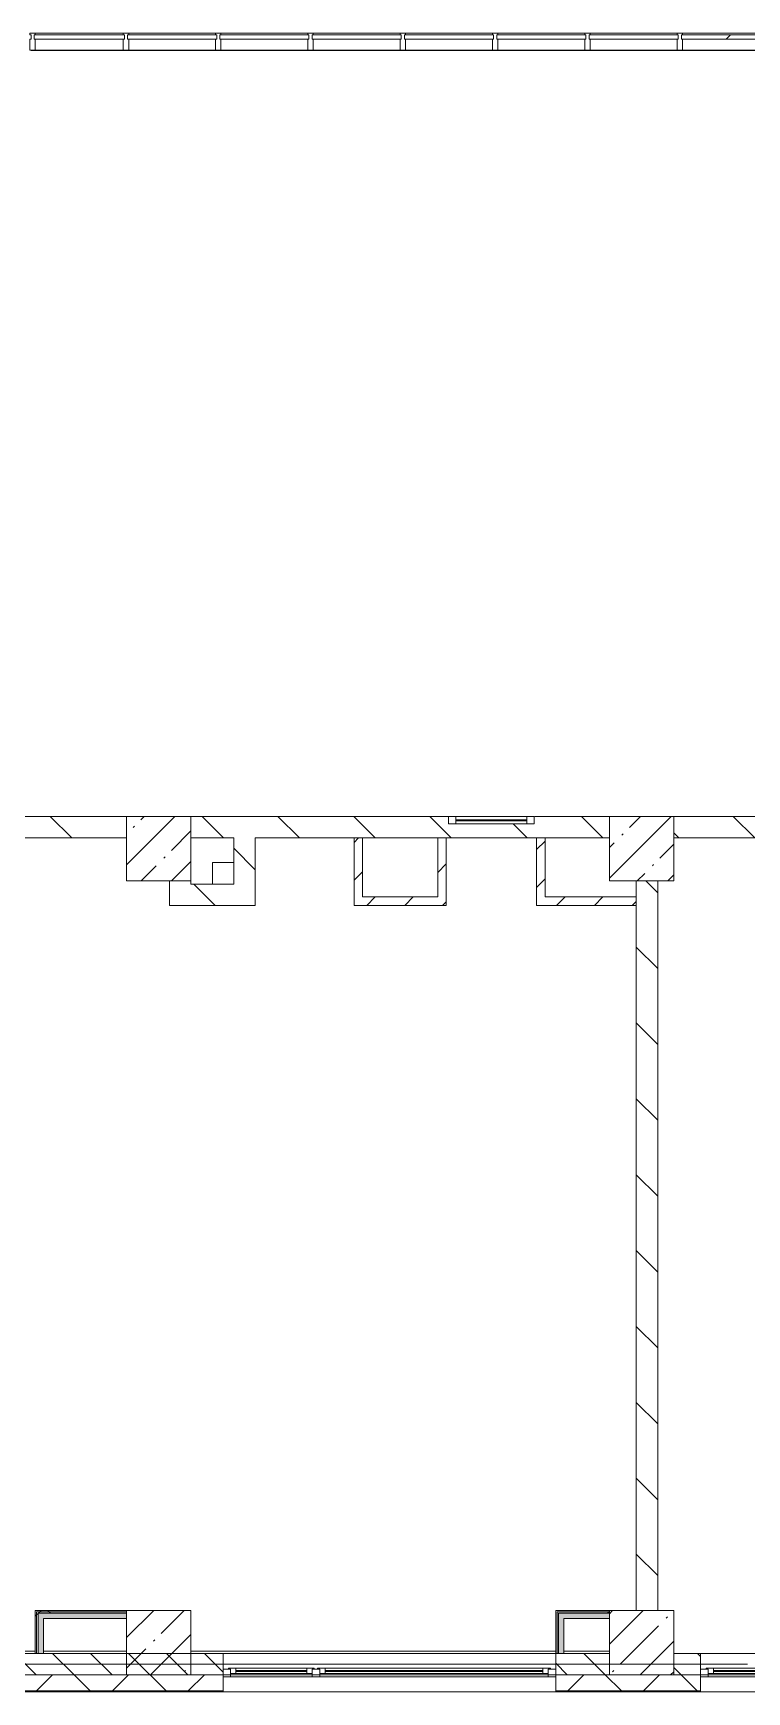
# Model space of a CAD drawing. Header units: millimetres. Extents: x -6228 to 201956, y -8553 to 30426.
# Drawn here: x 6790 to 13440, y -258 to 15200 of the extents above; entities that cross this region are included whole.
import ezdxf

# ---------------------------------------------------------------- set-up
doc = ezdxf.new("R2010")
doc.units = ezdxf.units.MM
doc.linetypes.add('Осевая', pattern=[15875, 3175, -2381.25, 7937.5, -2381.25])
doc.layers.add('A-FLOR-1', color=7, linetype='Continuous', lineweight=5, true_color=0xaaaaaa)
doc.layers.add('I-WALL-1', color=7, linetype='Continuous', lineweight=5, true_color=0xe7e7e7)
for name, color, linetype, lineweight in [('A-GLAZ', 7, 'Continuous', 5), ('A-GLAZ-CURT', 7, 'Continuous', 5), ('A-GLAZ-CWMG', 7, 'Continuous', 5), ('A-WALL', 7, 'Continuous', 5), ('A-WALL-1', 7, 'Continuous', 9), ('I-WALL', 7, 'Continuous', 5), ('S-COLS', 7, 'Continuous', 5), ('Оси', 7, 'Continuous', 9), ('Оси-2', 7, 'Осевая', 9)]:
    doc.layers.add(name, color=color, linetype=linetype, lineweight=lineweight)
pattern_1 = [(135, (0, 0), (-353.553, -353.553), [])]
pattern_2 = [(45, (0, 0), (-176.7767, 176.7767), [])]
pattern_3 = [(45, (0, 0), (-285.123, 285.123), []), (45, (285.12, 0), (-285.123, 285.123), [504.031, -100.806, 16.764, -84.042])]
pattern_4 = [(135, (0, 0), (-176.7767, -176.7767), [])]
pattern_5 = [(45, (0, 0), (-530.33, 530.33), []), (135, (0, 0), (-530.33, -530.33), [])]

# ---------------------------------------------------------------- blocks, each defined once
blk = doc.blocks.new('120_Окно_СКБ_2Ст - 120_Окно_СКБ_2Ст 3100х2500 _мал_створка слева_ 2-22446355-2_1_2_птичка копия 1')
at = {"layer": 'A-GLAZ'}
for p, q in [((-1550, -127), (-1550, -57)), ((-1550, -57), (-1480, -57)), ((1550, -57), (-1550, -57)), ((-1480, -127), (-1550, -127)), ((-1550, -127), (-1500, -127)), ((-1480, -127), (-1500, -127)), ((-1500, -127), (-1500, -137)), ((-1500, -137), (670, -137)), ((670, -137), (-1500, -137)), ((-1480, -57), (-1480, -127)), ((650, -87), (-1480, -87)), ((-1480, -87), (-1480, -127)), ((-1430, -137), (-1430, -87)), ((-1430, -107), (600, -107)), ((600, -117), (-1430, -117)), ((600, -137), (600, -87)), ((650, -127), (650, -57)), ((650, -57), (720, -57)), ((650, -127), (650, -87)), ((720, -127), (650, -127)), ((670, -127), (650, -127)), ((670, -127), (700, -127)), ((670, -137), (670, -127)), ((720, -127), (700, -127)), ((700, -127), (700, -137)), ((700, -137), (1500, -137)), ((1500, -137), (700, -137)), ((720, -57), (720, -127)), ((1480, -87), (720, -87)), ((720, -87), (720, -127)), ((770, -137), (770, -87)), ((770, -107), (1430, -107)), ((1430, -117), (770, -117)), ((1430, -137), (1430, -87)), ((1480, -127), (1480, -57)), ((1480, -57), (1550, -57)), ((1480, -127), (1480, -87)), ((1550, -127), (1480, -127)), ((1500, -127), (1480, -127)), ((1500, -127), (1550, -127)), ((1500, -137), (1500, -127)), ((1550, -57), (1550, -127))]:
    blk.add_line(p, q, dxfattribs=at)
blk = doc.blocks.new('BSC_Колонна _Прямоугольная - 600х600-V115-2_1_2_птичка копия 1')
at = {"layer": 'S-COLS'}
h = blk.add_hatch(dxfattribs=at)
h.set_pattern_fill('FP_114', color=256, style=0, pattern_type=2)
h.set_pattern_definition([(45, (-7960, -7600), (-285.123, 285.123), []), (45, (-7674.88, -7600), (-285.123, 285.123), [504.031, -100.806, 16.764, -84.042])])
h.paths.add_polyline_path([(-300, -300), (300, -300), (300, 300), (-300, 300), (-300, -66)])
for p, q in [((300, 300), (-300, 300)), ((-300, 300), (-300, -300)), ((300, -300), (300, 300)), ((-300, -300), (300, -300))]:
    blk.add_line(p, q, dxfattribs=at)
blk = doc.blocks.new('BSC_Колонна _Прямоугольная - 600х600-20441433-2_1_2_птичка копия 1')
at = {"layer": 'S-COLS'}
h = blk.add_hatch(dxfattribs=at)
h.set_pattern_fill('FP_122', color=256, style=0, pattern_type=2)
h.set_pattern_definition([(45, (-12460, -7600), (-285.123, 285.123), []), (45, (-12174.88, -7600), (-285.123, 285.123), [504.031, -100.806, 16.764, -84.042])])
h.paths.add_polyline_path([(-300, -300), (300, -300), (300, 300), (-300, 300), (-300, -66)])
for p, q in [((300, 300), (-300, 300)), ((-300, 300), (-300, -300)), ((300, -300), (300, 300)), ((-300, -300), (300, -300))]:
    blk.add_line(p, q, dxfattribs=at)
blk = doc.blocks.new('Системная панель - Стекло - 40мм-23997895-2_1_2_птичка копия 1')
at = {"layer": 'A-GLAZ-CURT'}
for p, q in [((420, 0), (-420, 0)), ((-420, 0), (-420, -40)), ((420, -40), (420, 0)), ((-420, -40), (420, -40))]:
    blk.add_line(p, q, dxfattribs=at)
blk = doc.blocks.new('Прямоугольный импост - Импост структурный с накладкой - 160мм-23771928-2_1_2_птичка копия 1')
at = {"layer": 'A-GLAZ-CWMG'}
for p, q in [((7630, 15200), (6810, 15200)), ((7630, 15043), (6810, 15043))]:
    blk.add_line(p, q, dxfattribs=at)
blk = doc.blocks.new('Прямоугольный импост - Импост структурный с накладкой - 160мм-23997897-2_1_2_птичка копия 1')
at = {"layer": 'A-GLAZ-CWMG'}
for p, q in [((0, 140), (-50, 140)), ((-50, 140), (-50, 40)), ((-50, 40), (-40, 40)), ((-40, 0), (-50, 0)), ((-50, 0), (-50, -17)), ((-40, 40), (-40, 0)), ((-10, 0), (-10, 40)), ((-10, 40), (0, 40)), ((0, 0), (-10, 0)), ((0, 40), (0, 140)), ((0, -17), (0, 0)), ((-50, -17), (0, -17))]:
    blk.add_line(p, q, dxfattribs=at)
blk = doc.blocks.new('Системная панель - Стекло - 40мм-23997898-2_1_2_птичка копия 1')
at = {"layer": 'A-GLAZ-CURT'}
h = blk.add_hatch(dxfattribs=at)
h.set_pattern_fill('FP_128', color=256, style=0, pattern_type=2)
h.set_pattern_definition([(45, (-13750.1, -14683), (-1414.21, 1414.21), [1000, -3000]), (45, (-14750.1, -15183), (-1414.21, 1414.21), [3000, -1000]), (45, (-12750.1, -15683), (-1414.21, 1414.21), [1000, -3000])])
h.paths.add_polyline_path([(420, -40), (420, 0), (-420, 0), (-420, -40), (-50, -40)])
for p, q in [((420, 0), (-420, 0)), ((-420, 0), (-420, -40)), ((-420, -40), (420, -40)), ((420, -40), (420, 0))]:
    blk.add_line(p, q, dxfattribs=at)
blk = doc.blocks.new('Прямоугольный импост - Импост структурный с накладкой - 160мм-23771920-2_1_2_птичка копия 1')
at = {"layer": 'A-GLAZ-CWMG'}
for p, q in [((13660, 15200), (12840, 15200)), ((13660, 15043), (12840, 15043))]:
    blk.add_line(p, q, dxfattribs=at)
blk = doc.blocks.new('Прямоугольный импост - Импост структурный с накладкой - 160мм-23997894-2_1_2_птичка копия 1')
at = {"layer": 'A-GLAZ-CWMG'}
for p, q in [((-25, 40), (-25, 140)), ((-25, 140), (25, 140)), ((-15, 40), (-25, 40)), ((-25, -17), (-25, 0)), ((-25, 0), (-15, 0)), ((-15, 0), (-15, 40)), ((15, 40), (15, 0)), ((25, 40), (15, 40)), ((15, 0), (25, 0)), ((25, 140), (25, 40)), ((25, 0), (25, -17)), ((25, -17), (-25, -17))]:
    blk.add_line(p, q, dxfattribs=at)
blk = doc.blocks.new('Системная панель - Стекло - 40мм-23997899-2_1_2_птичка копия 1')
at = {"layer": 'A-GLAZ-CURT'}
for p, q in [((415, 0), (-415, 0)), ((-415, 0), (-415, -40)), ((415, -40), (415, 0)), ((-415, -40), (415, -40))]:
    blk.add_line(p, q, dxfattribs=at)
blk = doc.blocks.new('Прямоугольный импост - Импост структурный с накладкой - 160мм-23771909-2_1_2_птичка копия 1')
at = {"layer": 'A-GLAZ-CWMG'}
for p, q in [((11930, 15200), (11120, 15200)), ((11930, 15043), (11120, 15043))]:
    blk.add_line(p, q, dxfattribs=at)
blk = doc.blocks.new('Системная панель - Стекло - 40мм-V132-2_1_2_птичка копия 1')
at = {"layer": 'A-GLAZ-CURT'}
for p, q in [((415, 0), (-415, 0)), ((-415, 0), (-415, -40)), ((415, -40), (415, 0)), ((-415, -40), (415, -40))]:
    blk.add_line(p, q, dxfattribs=at)
blk = doc.blocks.new('Системная панель - Стекло - 40мм-V133-2_1_2_птичка копия 1')
at = {"layer": 'A-GLAZ-CURT'}
for p, q in [((415, 0), (-415, 0)), ((-415, 0), (-415, -40)), ((415, -40), (415, 0)), ((-415, -40), (415, -40))]:
    blk.add_line(p, q, dxfattribs=at)
blk = doc.blocks.new('Системная панель - Стекло - 40мм-V134-2_1_2_птичка копия 1')
at = {"layer": 'A-GLAZ-CURT'}
h = blk.add_hatch(dxfattribs=at)
h.set_pattern_fill('FP_130', color=256, style=0, pattern_type=2)
h.set_pattern_definition([(45, (-8585, -14683), (-1414.21, 1414.21), [1000, -3000]), (45, (-9585, -15183), (-1414.21, 1414.21), [3000, -1000]), (45, (-7585, -15683), (-1414.21, 1414.21), [1000, -3000])])
h.paths.add_polyline_path([(415, -40), (415, 0), (-415, 0), (-415, -40), (-90, -40)])
for p, q in [((415, 0), (-415, 0)), ((-415, 0), (-415, -40)), ((415, -40), (415, 0)), ((-415, -40), (415, -40))]:
    blk.add_line(p, q, dxfattribs=at)
blk = doc.blocks.new('Системная панель - Стекло - 40мм-V135-2_1_2_птичка копия 1')
at = {"layer": 'A-GLAZ-CURT'}
for p, q in [((415, 0), (-415, 0)), ((-415, 0), (-415, -40)), ((415, -40), (415, 0)), ((-415, -40), (415, -40))]:
    blk.add_line(p, q, dxfattribs=at)
blk = doc.blocks.new('Системная панель - Стекло - 40мм-V136-2_1_2_птичка копия 1')
at = {"layer": 'A-GLAZ-CURT'}
for p, q in [((415, 0), (-415, 0)), ((-415, 0), (-415, -40)), ((415, -40), (415, 0)), ((-415, -40), (415, -40))]:
    blk.add_line(p, q, dxfattribs=at)
blk = doc.blocks.new('120_Окно_СКБ_1Ст - 120_Окно_СКБ_1Ст 400х800 EI30-24230873-2_1_2_птичка копия 1')
at = {"layer": 'A-GLAZ'}
for p, q in [((-400, 30), (-400, 100)), ((-400, 100), (-330, 100)), ((400, 100), (-400, 100)), ((-330, 30), (-400, 30)), ((-400, 30), (400, 30)), ((-330, 100), (-330, 30)), ((330, 70), (-330, 70)), ((330, 60), (-330, 60)), ((330, 30), (330, 100)), ((330, 100), (400, 100)), ((400, 30), (330, 30)), ((400, 100), (400, 30))]:
    blk.add_line(p, q, dxfattribs=at)

msp = doc.modelspace()

# ---------------------------------------------------------------- hatches: boundary and pattern name
at = {"layer": 'A-WALL'}
h = msp.add_hatch(dxfattribs=at)
h.set_pattern_fill('FP_30', color=256, style=0, pattern_type=2)
h.set_pattern_definition(pattern_4)
h.paths.add_polyline_path([(11660, -100), (12160, -100), (12160, 100), (11660, 100)])
h.paths.add_polyline_path([(4630, -100), (8560, -100), (8560, 100), (4630, 100)])
h = msp.add_hatch(dxfattribs=at)
h.set_pattern_fill('FP_30', color=256, style=0, pattern_type=2)
h.set_pattern_definition(pattern_4)
h.paths.add_polyline_path([(16660, -100), (16660, 100), (16110, 100), (16110, -100), (16236.4, -100)])
h.paths.add_polyline_path([(13010, -100), (13010, 100), (12760, 100), (12760, -100)])
h = msp.add_hatch(dxfattribs=at)
h.set_pattern_fill('FP_20', color=256, style=0, pattern_type=2)
h.set_pattern_definition([(45, (0, 0), (-353.5534, 353.5534), []), (135, (0, 0), (-353.5534, -353.5534), [])])
h.paths.add_polyline_path([(33010, -250), (33870, -250), (33870, -100), (33010, -100)])
h.paths.add_polyline_path([(38760, -250), (38760, -100), (37990, -100), (37990, -250), (38357.5, -250)])
h.paths.add_polyline_path([(30550.1, -250), (30910, -250), (30910, -100), (29209.7, -100), (29209.7, -250), (29682.6, -250)])
h.paths.add_polyline_path([(35755, -250), (35890, -250), (35890, -100), (34770, -100), (34770, -250), (34887.5, -250)])
h.paths.add_polyline_path([(26409.7, -250), (26409.7, -100), (24810, -100), (24810, -250), (26212.6, -250)])
h.paths.add_polyline_path([(18405.2, -250), (18810, -250), (18810, -100), (18160, -100), (18160, -250)])
h.paths.add_polyline_path([(21610, -250), (22710, -250), (22710, -100), (21610, -100)])
h.paths.add_polyline_path([(16670.2, -250), (17260, -250), (17260, -100), (16110, -100), (16110, -250), (16236.4, -250)])
h.paths.add_polyline_path([(13010, -250), (13010, -100), (11660, -100), (11660, -250), (12332.7, -250)])
h.paths.add_polyline_path([(8560, -250), (8560, -100), (4630, -100), (4630, -250), (7995.3, -250)])
h.paths.add_polyline_path([(3730, -250), (3730, -100), (-260, -100), (-260, -250), (3657.8, -250)])
at = {"layer": 'I-WALL'}
h = msp.add_hatch(dxfattribs=at)
h.set_pattern_fill('FP_31', color=256, style=0, pattern_type=2)
h.set_pattern_definition(pattern_1)
h.paths.add_polyline_path([(16660, 7700), (16660, 7900), (14999.9, 7900), (14999.9, 7700), (16160, 7700)])
h.paths.add_polyline_path([(8660, 7700), (12160, 7700), (12160, 7900), (11460, 7900), (11460, 7830), (10660, 7830), (10660, 7900), (8260, 7900), (8260, 7700)])
h.paths.add_polyline_path([(6530, 7700), (7660, 7700), (7660, 7900), (6530, 7900)])
h.paths.add_polyline_path([(13559.9, 7700), (13559.9, 7900), (12760, 7900), (12760, 7700), (13200.2, 7700)])
h.paths.add_polyline_path([(3730, 7700), (4030, 7700), (4030, 7900), (3730, 7900)])
h = msp.add_hatch(dxfattribs=at)
h.set_pattern_fill('FP_31', color=256, style=0, pattern_type=2)
h.set_pattern_definition(pattern_1)
h.paths.add_polyline_path([(8860, 7070), (8860, 7700), (8660, 7700), (8660, 7070)])
h = msp.add_hatch(dxfattribs=at)
h.set_pattern_fill('FP_32', color=256, style=0, pattern_type=2)
h.set_pattern_definition(pattern_2)
h.paths.add_polyline_path([(9860, 7070), (9860, 7700), (9780, 7700), (9780, 7070)])
h = msp.add_hatch(dxfattribs=at)
h.set_pattern_fill('FP_32', color=256, style=0, pattern_type=2)
h.set_pattern_definition(pattern_2)
h.paths.add_polyline_path([(10640, 7150), (10640, 7700), (10560, 7700), (10560, 7150)])
h = msp.add_hatch(dxfattribs=at)
h.set_pattern_fill('FP_32', color=256, style=0, pattern_type=2)
h.set_pattern_definition(pattern_2)
h.paths.add_polyline_path([(11560, 7070), (11560, 7700), (11480, 7700), (11480, 7070)])
h = msp.add_hatch(dxfattribs=at)
h.set_pattern_fill('FP_31', color=256, style=0, pattern_type=2)
h.set_pattern_definition(pattern_1)
h.paths.add_polyline_path([(8260, 7070), (8260, 7300), (8060, 7300), (8060, 7070)])
h = msp.add_hatch(dxfattribs=at)
h.set_pattern_fill('FP_31', color=256, style=0, pattern_type=2)
h.set_pattern_definition(pattern_1)
h.paths.add_polyline_path([(8660, 7070), (8660, 7270), (8260, 7270), (8260, 7070)])
h = msp.add_hatch(dxfattribs=at)
h.set_pattern_fill('FP_31', color=256, style=0, pattern_type=2)
h.set_pattern_definition(pattern_1)
h.paths.add_polyline_path([(12610, 500), (12610, 7300), (12410, 7300), (12410, 500)])
h = msp.add_hatch(dxfattribs=at)
h.set_pattern_fill('FP_32', color=256, style=0, pattern_type=2)
h.set_pattern_definition(pattern_2)
h.paths.add_polyline_path([(9860, 7070), (10640, 7070), (10640, 7150), (9860, 7150)])
h = msp.add_hatch(dxfattribs=at)
h.set_pattern_fill('FP_32', color=256, style=0, pattern_type=2)
h.set_pattern_definition(pattern_2)
h.paths.add_polyline_path([(12410, 7070), (12410, 7150), (11560, 7150), (11560, 7070)])
h = msp.add_hatch(dxfattribs=at)
h.set_pattern_fill('FP_132', color=256, style=0, pattern_type=2)
h.set_pattern_definition(pattern_5)
h.paths.add_polyline_path([(7660, 487.5), (7660, 500), (6810, 500), (6810, 487.5), (7127.8, 487.5)])
h = msp.add_hatch(dxfattribs=at)
h.set_pattern_fill('FP_132', color=256, style=0, pattern_type=2)
h.set_pattern_definition(pattern_5)
h.paths.add_polyline_path([(6822.5, 100), (6822.5, 487.5), (6810, 487.5), (6810, 100)])
h = msp.add_hatch(dxfattribs=at)
h.set_pattern_fill('FP_132', color=256, style=0, pattern_type=2)
h.set_pattern_definition(pattern_5)
h.paths.add_polyline_path([(7660, 475), (7660, 487.5), (6822.5, 487.5), (6822.5, 475), (7127.8, 475)])
h = msp.add_hatch(dxfattribs=at)
h.set_pattern_fill('FP_132', color=256, style=0, pattern_type=2)
h.set_pattern_definition(pattern_5)
h.paths.add_polyline_path([(6822.5, 100), (6835, 100), (6835, 475), (6822.5, 475), (6822.5, 182.1)])
h = msp.add_hatch(dxfattribs=at)
h.set_pattern_fill('FP_132', color=256, style=0, pattern_type=2)
h.set_pattern_definition(pattern_5)
h.paths.add_polyline_path([(12160, 487.5), (12160, 500), (11660, 500), (11660, 487.5), (11672.5, 487.5)])
h = msp.add_hatch(dxfattribs=at)
h.set_pattern_fill('FP_132', color=256, style=0, pattern_type=2)
h.set_pattern_definition(pattern_5)
h.paths.add_polyline_path([(12160, 475), (12160, 487.5), (11672.5, 487.5), (11672.5, 475), (11685, 475)])
at = {"layer": 'I-WALL-1'}
for points in [[(7660, 425), (7660, 475), (6835, 475), (6835, 425), (7127.8, 425)], [(12160, 425), (12160, 475), (11685, 475), (11685, 425), (11735, 425)], [(6885, 100), (6885, 425), (6835, 425), (6835, 100)], [(11735, 100), (11735, 425), (11685, 425), (11685, 100)]]:
    msp.add_hatch(color=256, dxfattribs=at).paths.add_polyline_path(points)
at = {"layer": 'S-COLS'}
h = msp.add_hatch(dxfattribs=at)
h.set_pattern_fill('FP_28', color=256, style=0, pattern_type=2)
h.set_pattern_definition(pattern_3)
h.paths.add_polyline_path([(8260, -100), (8260, 500), (7660, 500), (7660, -100), (7995.3, -100)])
h = msp.add_hatch(dxfattribs=at)
h.set_pattern_fill('FP_28', color=256, style=0, pattern_type=2)
h.set_pattern_definition(pattern_3)
h.paths.add_polyline_path([(12332.7, -100), (12760, -100), (12760, 500), (12160, 500), (12160, -100)])

# ---------------------------------------------------------------- linework, layer by layer
at = {"layer": 'A-FLOR-1'}
for p, q in [((13710, 15040), (6770, 15040)), ((8460, 7470), (8660, 7470)), ((8460, 7270), (8460, 7470))]:
    msp.add_line(p, q, dxfattribs=at)
at = {"layer": 'A-WALL'}
for p, q in [((12160, 100), (3730, 100)), ((8560, -258), (8560, 100)), ((11660, 100), (11660, -258)), ((12160, -100), (12160, 100)), ((12760, 100), (12760, -100)), ((12760, 100), (16660, 100)), ((13010, -258), (13010, 100)), ((12160, -100), (21910, -100)), ((-268, -258), (18160, -258))]:
    msp.add_line(p, q, dxfattribs=at)
at = {"layer": 'A-WALL-1'}
for p, q in [((10640, 7700), (10560, 7700)), ((12410, 7070), (12410, 7150)), ((6822.5, 487.5), (7660, 487.5)), ((6822.5, 100), (6822.5, 487.5)), ((6835, 475), (7660, 475)), ((6835, 100), (6835, 475)), ((11672.5, 487.5), (12160, 487.5)), ((11672.5, 100), (11672.5, 487.5)), ((11685, 475), (12160, 475)), ((11685, 100), (11685, 475)), ((4630, -100), (8560, -100)), ((11660, -100), (12160, -100)), ((12760, -100), (13010, -100)), ((4630, -250), (8560, -250)), ((4630, -253), (8560, -253)), ((11660, -250), (13010, -250)), ((11660, -253), (13010, -253))]:
    msp.add_line(p, q, dxfattribs=at)
at = {"layer": 'I-WALL'}
for p, q in [((7660, 7900), (6530, 7900)), ((10660, 7900), (8260, 7900)), ((12160, 7900), (11465.2, 7900)), ((13559.9, 7900), (12760, 7900)), ((7660, 7700), (3730, 7700)), ((8260, 7700), (8660, 7700)), ((8660, 7700), (8660, 7270)), ((8860, 7700), (10560, 7700)), ((8860, 7070), (8860, 7700)), ((9780, 7700), (9780, 7070)), ((9860, 7150), (9860, 7700)), ((10560, 7700), (10560, 7150)), ((10640, 7700), (12160, 7700)), ((10640, 7070), (10640, 7700)), ((11480, 7700), (11480, 7070)), ((11560, 7150), (11560, 7700)), ((16080, 7700), (12760, 7700)), ((8060, 7300), (8060, 7070)), ((8260, 7270), (8260, 7300)), ((8660, 7270), (8260, 7270)), ((12410, 7300), (12410, 7150)), ((12610, 500), (12610, 7300)), ((10560, 7150), (9860, 7150)), ((12410, 7150), (11560, 7150)), ((8060, 7070), (8860, 7070)), ((9780, 7070), (10640, 7070)), ((11480, 7070), (12410, 7070)), ((12410, 7070), (12410, 500)), ((7660, 500), (6810, 500)), ((6810, 500), (6810, 100)), ((7660, 425), (7660, 500)), ((12160, 500), (11660, 500)), ((11660, 500), (11660, 100)), ((12160, 425), (12160, 500)), ((12410, 500), (12610, 500)), ((6885, 425), (7660, 425)), ((6885, 100), (6885, 425)), ((11735, 425), (12160, 425)), ((11735, 100), (11735, 425)), ((3730, 120), (6810, 120)), ((6885, 120), (7660, 120)), ((8260, 120), (11660, 120)), ((11735, 120), (12160, 120)), ((11660, -100), (8560, -100))]:
    msp.add_line(p, q, dxfattribs=at)
at = {"layer": 'S-COLS'}
for p, q in [((8260, 500), (7660, 500)), ((7660, 500), (7660, -100)), ((8260, -100), (8260, 500)), ((12760, 500), (12160, 500)), ((12160, 500), (12160, -100)), ((12760, -100), (12760, 500)), ((7660, -100), (8260, -100)), ((12160, -100), (12760, -100))]:
    msp.add_line(p, q, dxfattribs=at)
at = {"layer": 'Оси'}
msp.add_line((-2227.6, 0), (10272.4, 0), dxfattribs=at)
at = {"layer": 'Оси-2'}
msp.add_line((10272.4, 0), (25990, 0), dxfattribs=at)

# ---------------------------------------------------------------- block references
at = {"layer": 'A-GLAZ'}
msp.add_blockref('120_Окно_СКБ_1Ст - 120_Окно_СКБ_1Ст 400х800 EI30-24230873-2_1_2_птичка копия 1', (11060, 7800), dxfattribs=at)
at = {"layer": 'A-GLAZ', "rotation": 180}
for p in [(10110, -175), (14560, -175)]:
    msp.add_blockref('120_Окно_СКБ_2Ст - 120_Окно_СКБ_2Ст 3100х2500 _мал_створка слева_ 2-22446355-2_1_2_птичка копия 1', p, dxfattribs=at)
at = {"layer": 'A-GLAZ-CURT'}
for name, p in [('Системная панель - Стекло - 40мм-23997895-2_1_2_птичка копия 1', (7220, 15183)), ('Системная панель - Стекло - 40мм-V134-2_1_2_птичка копия 1', (8085, 15183)), ('Системная панель - Стекло - 40мм-V132-2_1_2_птичка копия 1', (8945, 15183)), ('Системная панель - Стекло - 40мм-V133-2_1_2_птичка копия 1', (9805, 15183)), ('Системная панель - Стекло - 40мм-V136-2_1_2_птичка копия 1', (10665, 15183)), ('Системная панель - Стекло - 40мм-23997899-2_1_2_птичка копия 1', (11525, 15183)), ('Системная панель - Стекло - 40мм-V135-2_1_2_птичка копия 1', (12385, 15183)), ('Системная панель - Стекло - 40мм-23997898-2_1_2_птичка копия 1', (13250.1, 15183))]:
    msp.add_blockref(name, p, dxfattribs=at)
at = {"layer": 'A-GLAZ-CWMG', "rotation": 180}
msp.add_blockref('Прямоугольный импост - Импост структурный с накладкой - 160мм-23997897-2_1_2_птичка копия 1', (6760, 15183), dxfattribs=at)
at = {"layer": 'A-GLAZ-CWMG'}
for name, p in [('Прямоугольный импост - Импост структурный с накладкой - 160мм-23771928-2_1_2_птичка копия 1', (0, 0)), ('Прямоугольный импост - Импост структурный с накладкой - 160мм-23771909-2_1_2_птичка копия 1', (-3440, 0)), ('Прямоугольный импост - Импост структурный с накладкой - 160мм-23771909-2_1_2_птичка копия 1', (-2580, 0)), ('Прямоугольный импост - Импост структурный с накладкой - 160мм-23771909-2_1_2_птичка копия 1', (-1720, 0)), ('Прямоугольный импост - Импост структурный с накладкой - 160мм-23771909-2_1_2_птичка копия 1', (-860, 0)), ('Прямоугольный импост - Импост структурный с накладкой - 160мм-23771909-2_1_2_птичка копия 1', (0, 0)), ('Прямоугольный импост - Импост структурный с накладкой - 160мм-23771909-2_1_2_птичка копия 1', (860, 0)), ('Прямоугольный импост - Импост структурный с накладкой - 160мм-23771920-2_1_2_птичка копия 1', (0, 0))]:
    msp.add_blockref(name, p, dxfattribs=at)
at = {"layer": 'A-GLAZ-CWMG', "extrusion": (0, 0, -1), "rotation": 180}
for p in [(-7655, 15183), (-8515, 15183), (-9375, 15183), (-10235, 15183), (-11095, 15183), (-11955, 15183), (-12815, 15183)]:
    msp.add_blockref('Прямоугольный импост - Импост структурный с накладкой - 160мм-23997894-2_1_2_птичка копия 1', p, dxfattribs=at)
at = {"layer": 'S-COLS'}
for name, p in [('BSC_Колонна _Прямоугольная - 600х600-V115-2_1_2_птичка копия 1', (7960, 7600)), ('BSC_Колонна _Прямоугольная - 600х600-20441433-2_1_2_птичка копия 1', (12460, 7600))]:
    msp.add_blockref(name, p, dxfattribs=at)

doc.saveas('drawing.dxf')
